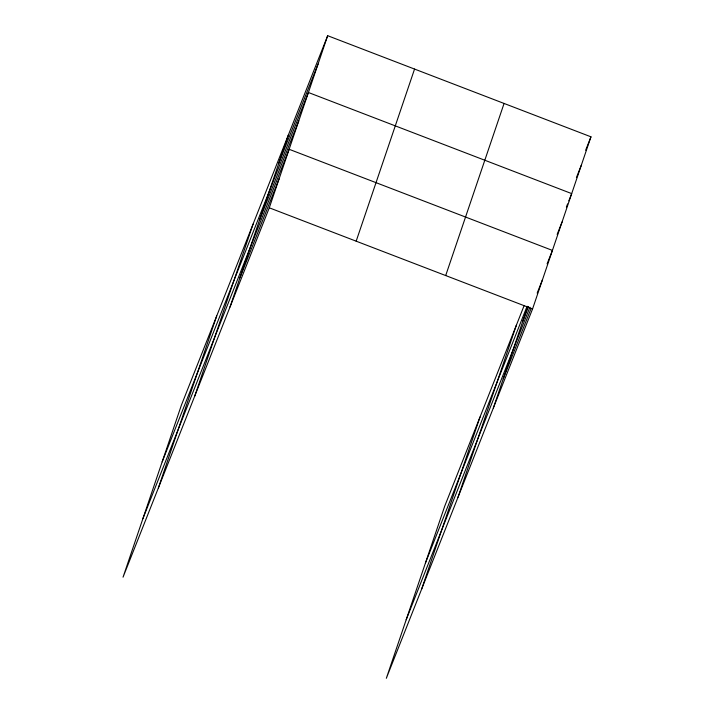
<?xml version="1.0" encoding="UTF-8"?>
<svg xmlns="http://www.w3.org/2000/svg" width="714" height="714" viewBox="0 0 714 714"><rect width="100%" height="100%" fill="white"/><g stroke="black" fill="none" stroke-linecap="round" stroke-linejoin="round"><path stroke-width="1.07" d="M158.347 488.019L216.726 315.918M194.717 396.163L253.095 224.053M230.015 307.002L288.402 134.892M327.672 35.7L181.427 405.079L123.04 577.18L269.285 207.81L327.672 35.7L590.96 136.82L532.573 308.921L386.328 678.3L444.715 506.19L524.183 305.476M356.17 241.18L414.557 69.071M445.688 275.559L504.075 103.45M421.626 589.139L480.013 417.03M457.995 497.283L516.383 325.173M493.303 408.122L527.78 306.476M278.763 163.292L318.042 64.099M162.158 461.869L308.403 92.499L571.691 193.61L568.826 200.848M259.494 220.09L298.773 120.898M142.889 518.667L289.143 149.288L552.422 250.409L547.102 263.841M239.94 277.746L279.21 178.554M585.641 150.252L590.96 136.82M576.412 177.616L581.321 165.211M425.446 562.989L527.084 306.288M566.372 207.042L567.603 203.945M522.782 321.202L528.512 306.734M557.152 234.406L562.061 222.009M406.177 619.779L529.922 307.234M503.227 378.857L531.046 308.6M537.178 293.097L542.497 279.665M269.285 207.81L532.573 308.921"/></g></svg>
